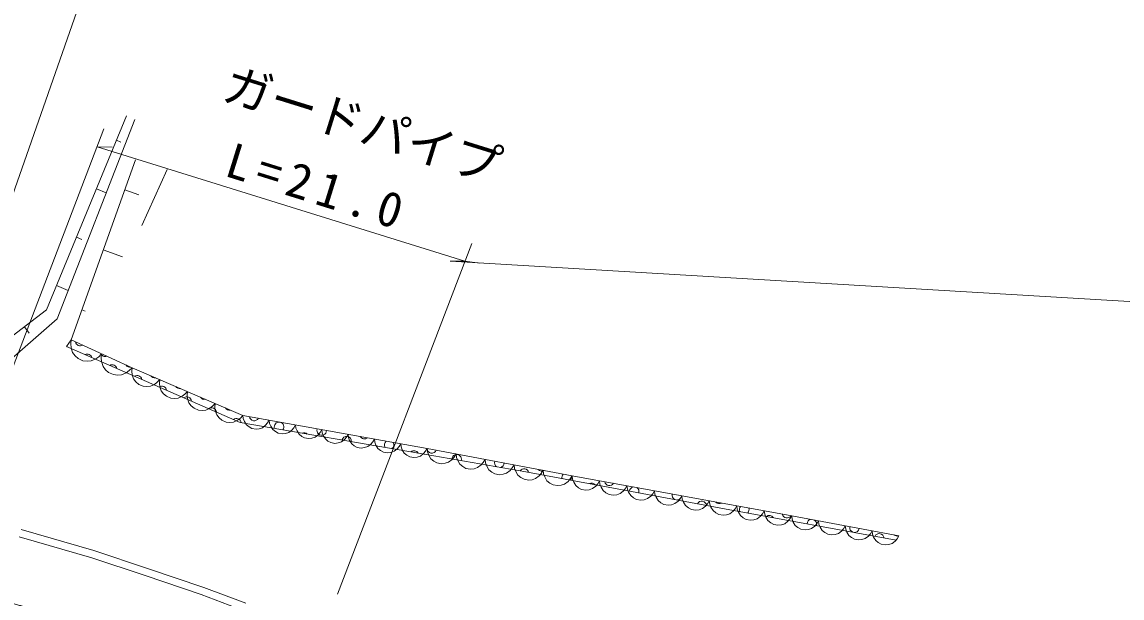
# Model space of a CAD drawing. Units: millimetres, scale not verified. Extents: x 40000 to 680000, y 20000 to 380000.
# Drawn here: x 335409 to 392896, y 305487 to 335605 of the extents above; entities that cross this region are included whole.
import ezdxf
from ezdxf.enums import TextEntityAlignment as Align

# ---------------------------------------------------------------- set-up
doc = ezdxf.new("R2010")
doc.units = ezdxf.units.MM
doc.header["$LTSCALE"] = 1000
doc.linetypes.add('CHAIN', pattern=[18.5, 12, -1.5, 3.5, -1.5])
doc.layers.add('S-SUV', color=7, linetype='Continuous', lineweight=13)
doc.styles.add('ＭＳ ゴシック', font='')
doc.styles.get('ＭＳ ゴシック').set_extended_font_data('MS Gothic')

msp = doc.modelspace()

# ---------------------------------------------------------------- linework, layer by layer
at = {"layer": 'S-SUV'}
for p, q in [((329545, 311246), (338722, 337420)), ((336682, 320551), (340874, 330692)), ((332681, 311682), (339694, 330010)), ((341304, 330513), (337255, 320085)), ((340350, 329424), (340579, 329330)), ((339337, 329076), (340117, 329059)), ((339337, 329076), (358560, 323091)), ((337977, 318980), (341340, 328399)), ((342988, 327897), (341663, 324959)), ((339302, 326889), (339815, 326677)), ((340780, 326829), (341523, 326563)), ((338254, 324354), (338538, 324237)), ((339659, 323689), (340660, 323332)), ((351904, 305696), (358917, 324025)), ((358917, 324025), (351904, 305696)), ((358560, 323091), (357780, 323108)), ((495510, 314863), (357780, 323108)), ((358560, 323091), (359335, 322999)), ((337206, 321819), (337828, 321562)), ((334380, 318785), (336682, 320551)), ((338538, 320550), (338705, 320490)), ((337255, 320085), (334737, 317888)), ((335531, 319668), (335781, 319342)), ((337726, 318639), (337977, 318980)), ((346818, 314665), (337726, 318639)), ((337977, 318980), (337954, 318769)), ((337954, 318769), (337978, 318571)), ((337977, 318980), (341161, 317530)), ((337978, 318571), (338054, 318325)), ((338054, 318325), (338185, 318150)), ((338185, 318150), (338345, 318005)), ((338345, 318005), (338592, 317893)), ((339025, 317883), (339260, 317987)), ((339260, 317987), (339422, 318101)), ((339422, 318101), (339569, 318255)), ((339569, 318255), (339545, 318045)), ((339545, 318045), (339570, 317846)), ((338592, 317893), (338806, 317867)), ((338806, 317867), (339025, 317883)), ((339570, 317846), (339646, 317600)), ((339646, 317600), (339777, 317425)), ((339777, 317425), (339937, 317280)), ((340852, 317262), (341014, 317376)), ((341014, 317376), (341161, 317530)), ((341161, 317530), (341143, 317340)), ((341143, 317340), (341169, 317162)), ((341161, 317530), (346949, 315032)), ((339937, 317280), (340184, 317168)), ((340184, 317168), (340398, 317142)), ((340398, 317142), (340617, 317158)), ((340617, 317158), (340852, 317262)), ((341169, 317162), (341242, 316942)), ((341242, 316942), (341363, 316786)), ((341363, 316786), (341510, 316658)), ((342334, 316659), (342478, 316764)), ((342478, 316764), (342608, 316906)), ((342608, 316906), (342590, 316716)), ((341510, 316658), (341734, 316562)), ((341734, 316562), (341928, 316542)), ((341928, 316542), (342124, 316561)), ((342124, 316561), (342334, 316659)), ((342590, 316716), (342616, 316537)), ((342616, 316537), (342689, 316317)), ((342689, 316317), (342810, 316162)), ((343925, 316140), (344055, 316281)), ((344055, 316281), (344037, 316091)), ((342810, 316162), (342957, 316034)), ((342957, 316034), (343181, 315937)), ((343181, 315937), (343375, 315918)), ((343375, 315918), (343571, 315936)), ((343571, 315936), (343781, 316034)), ((343781, 316034), (343925, 316140)), ((344037, 316091), (344063, 315913)), ((344063, 315913), (344136, 315693)), ((344136, 315693), (344258, 315537)), ((345372, 315515), (345502, 315657)), ((345502, 315657), (345485, 315467)), ((344258, 315537), (344404, 315409)), ((344404, 315409), (344628, 315313)), ((344628, 315313), (344822, 315294)), ((344822, 315294), (345019, 315312)), ((345019, 315312), (345228, 315410)), ((345228, 315410), (345372, 315515)), ((345485, 315467), (345511, 315288)), ((345511, 315288), (345583, 315068)), ((345583, 315068), (345705, 314913)), ((346820, 314891), (346949, 315032)), ((346949, 315032), (346972, 314865)), ((346949, 315032), (356575, 313308)), ((345705, 314913), (345851, 314785)), ((345851, 314785), (346076, 314688)), ((346076, 314688), (346269, 314669)), ((346269, 314669), (346466, 314687)), ((346466, 314687), (346675, 314786)), ((346675, 314786), (346820, 314891)), ((356135, 313055), (346818, 314665)), ((346972, 314865), (347031, 314716)), ((347031, 314716), (347138, 314541)), ((347138, 314541), (347274, 314431)), ((347977, 314390), (348138, 314518)), ((348138, 314518), (348241, 314638)), ((348241, 314638), (348324, 314786)), ((348324, 314786), (348348, 314618)), ((348348, 314618), (348406, 314470)), ((348406, 314470), (348513, 314294)), ((349616, 314391), (349699, 314539)), ((349699, 314539), (349723, 314372)), ((347274, 314431), (347427, 314351)), ((347427, 314351), (347640, 314312)), ((347640, 314312), (347811, 314335)), ((347811, 314335), (347977, 314390)), ((348513, 314294), (348649, 314185)), ((348649, 314185), (348802, 314104)), ((348802, 314104), (349015, 314066)), ((349015, 314066), (349186, 314089)), ((349186, 314089), (349352, 314144)), ((349352, 314144), (349513, 314271)), ((349513, 314271), (349616, 314391)), ((349723, 314372), (349781, 314223)), ((349781, 314223), (349888, 314048)), ((349888, 314048), (350025, 313938)), ((350025, 313938), (350177, 313858)), ((350561, 313842), (350727, 313898)), ((350727, 313898), (350888, 314025)), ((350888, 314025), (350991, 314145)), ((350991, 314145), (351074, 314293)), ((351074, 314293), (351098, 314126)), ((351098, 314126), (351156, 313977)), ((351156, 313977), (351263, 313802)), ((352263, 313779), (352366, 313898)), ((352366, 313898), (352450, 314047)), ((352450, 314047), (352473, 313879)), ((352473, 313879), (352531, 313730)), ((350177, 313858), (350390, 313820)), ((350390, 313820), (350561, 313842)), ((351263, 313802), (351400, 313692)), ((351400, 313692), (351552, 313611)), ((351552, 313611), (351765, 313573)), ((351765, 313573), (351936, 313596)), ((351936, 313596), (352102, 313651)), ((352102, 313651), (352263, 313779)), ((352531, 313730), (352638, 313555)), ((352638, 313555), (352775, 313446)), ((352775, 313446), (352927, 313365)), ((352927, 313365), (353140, 313327)), ((353140, 313327), (353311, 313350)), ((353311, 313350), (353477, 313405)), ((353477, 313405), (353638, 313532)), ((353638, 313532), (353741, 313652)), ((353741, 313652), (353825, 313800)), ((353825, 313800), (353848, 313633)), ((353848, 313633), (353906, 313484)), ((353906, 313484), (354013, 313309)), ((354013, 313309), (354150, 313199)), ((355013, 313286), (355116, 313406)), ((355116, 313406), (355200, 313554)), ((355200, 313554), (355223, 313387)), ((355223, 313387), (355281, 313238)), ((356491, 313159), (356575, 313308)), ((356575, 313308), (356599, 313122)), ((356575, 313308), (364156, 311880)), ((354150, 313199), (354302, 313119)), ((354302, 313119), (354515, 313081)), ((354515, 313081), (354686, 313103)), ((354686, 313103), (354852, 313159)), ((354852, 313159), (355013, 313286)), ((355281, 313238), (355388, 313062)), ((355388, 313062), (355525, 312953)), ((355525, 312953), (355677, 312872)), ((355677, 312872), (355890, 312834)), ((355890, 312834), (356061, 312857)), ((356061, 312857), (356227, 312912)), ((361739, 312084), (356135, 313055)), ((356227, 312912), (356388, 313039)), ((356388, 313039), (356491, 313159)), ((356599, 313122), (356662, 312958)), ((356662, 312958), (356778, 312763)), ((356778, 312763), (356928, 312641)), ((357703, 312589), (357883, 312728)), ((357883, 312728), (357998, 312859)), ((357998, 312859), (358091, 313022)), ((358091, 313022), (358115, 312837)), ((358115, 312837), (358178, 312672)), ((359514, 312574), (359607, 312737)), ((359607, 312737), (359631, 312552)), ((356928, 312641), (357096, 312550)), ((357096, 312550), (357331, 312506)), ((357331, 312506), (357519, 312529)), ((357519, 312529), (357703, 312589)), ((358178, 312672), (358295, 312477)), ((358295, 312477), (358444, 312355)), ((358444, 312355), (358612, 312265)), ((358612, 312265), (358847, 312220)), ((358847, 312220), (359036, 312244)), ((359036, 312244), (359220, 312303)), ((359220, 312303), (359399, 312442)), ((359399, 312442), (359514, 312574)), ((359631, 312552), (359695, 312387)), ((359695, 312387), (359811, 312192)), ((359811, 312192), (359961, 312070)), ((360736, 312018), (360915, 312157)), ((360915, 312157), (361030, 312288)), ((361030, 312288), (361124, 312451)), ((361124, 312451), (361148, 312266)), ((361148, 312266), (361211, 312101)), ((362547, 312003), (362640, 312166)), ((362640, 312166), (362664, 311981)), ((359961, 312070), (360128, 311979)), ((360128, 311979), (360363, 311935)), ((360363, 311935), (360552, 311958)), ((360552, 311958), (360736, 312018)), ((361211, 312101), (361327, 311907)), ((361327, 311907), (361477, 311784)), ((361477, 311784), (361644, 311694)), ((361644, 311694), (361879, 311649)), ((372121, 310158), (361739, 312084)), ((361879, 311649), (362068, 311673)), ((362068, 311673), (362252, 311732)), ((362252, 311732), (362432, 311871)), ((362432, 311871), (362547, 312003)), ((362664, 311981), (362727, 311816)), ((362727, 311816), (362844, 311621)), ((362844, 311621), (362993, 311499)), ((363769, 311447), (363948, 311586)), ((363948, 311586), (364063, 311717)), ((364063, 311717), (364156, 311880)), ((364156, 311880), (364180, 311705)), ((364156, 311880), (375633, 309784)), ((364180, 311705), (364241, 311550)), ((365503, 311464), (365591, 311618)), ((365591, 311618), (365615, 311443)), ((362993, 311499), (363161, 311408)), ((363161, 311408), (363396, 311364)), ((363396, 311364), (363585, 311387)), ((363585, 311387), (363769, 311447)), ((364241, 311550), (364352, 311367)), ((364352, 311367), (364494, 311252)), ((364494, 311252), (364652, 311167)), ((364652, 311167), (364875, 311126)), ((364875, 311126), (365053, 311149)), ((365053, 311149), (365227, 311207)), ((365227, 311207), (365395, 311339)), ((365395, 311339), (365503, 311464)), ((365615, 311443), (365675, 311288)), ((365675, 311288), (365786, 311105)), ((365786, 311105), (365928, 310990)), ((366661, 310945), (366830, 311077)), ((366830, 311077), (366938, 311202)), ((366938, 311202), (367025, 311356)), ((367025, 311356), (367049, 311181)), ((367049, 311181), (367110, 311026)), ((367110, 311026), (367221, 310842)), ((368372, 310940), (368460, 311094)), ((368460, 311094), (368484, 310919)), ((365928, 310990), (366087, 310905)), ((366087, 310905), (366309, 310864)), ((366309, 310864), (366488, 310887)), ((366488, 310887), (366661, 310945)), ((367221, 310842), (367363, 310728)), ((367363, 310728), (367521, 310643)), ((367521, 310643), (367744, 310602)), ((367744, 310602), (367922, 310625)), ((367922, 310625), (368096, 310683)), ((368096, 310683), (368264, 310815)), ((368264, 310815), (368372, 310940)), ((368484, 310919), (368544, 310764)), ((368544, 310764), (368655, 310580)), ((368655, 310580), (368797, 310466)), ((368797, 310466), (368956, 310381)), ((369530, 310421), (369699, 310553)), ((369699, 310553), (369807, 310678)), ((369807, 310678), (369895, 310832)), ((369895, 310832), (369918, 310657)), ((369918, 310657), (369979, 310502)), ((369979, 310502), (370090, 310318)), ((371242, 310416), (371329, 310570)), ((371329, 310570), (371353, 310395)), ((368956, 310381), (369178, 310340)), ((369178, 310340), (369357, 310363)), ((369357, 310363), (369530, 310421)), ((370090, 310318), (370232, 310203)), ((370232, 310203), (370391, 310119)), ((370391, 310119), (370613, 310078)), ((370613, 310078), (370791, 310101)), ((370791, 310101), (370965, 310159)), ((370965, 310159), (371134, 310291)), ((371134, 310291), (371242, 310416)), ((371353, 310395), (371413, 310240)), ((371413, 310240), (371524, 310056)), ((371524, 310056), (371666, 309941)), ((371666, 309941), (371825, 309857)), ((371825, 309857), (372047, 309816)), ((381096, 308517), (372121, 310158)), ((372226, 309839), (372399, 309897)), ((372399, 309897), (372568, 310029)), ((372568, 310029), (372676, 310154)), ((372676, 310154), (372764, 310308)), ((372764, 310308), (372787, 310133)), ((372787, 310133), (372848, 309978)), ((372848, 309978), (372959, 309794)), ((374003, 309767), (374111, 309892)), ((374111, 309892), (374198, 310046)), ((374198, 310046), (374222, 309871)), ((374222, 309871), (374282, 309716)), ((372047, 309816), (372226, 309839)), ((372959, 309794), (373101, 309679)), ((373101, 309679), (373260, 309595)), ((373260, 309595), (373482, 309554)), ((373482, 309554), (373660, 309577)), ((373660, 309577), (373834, 309634)), ((373834, 309634), (374003, 309767)), ((374282, 309716), (374393, 309532)), ((374393, 309532), (374535, 309417)), ((374535, 309417), (374694, 309333)), ((374694, 309333), (374917, 309292)), ((374917, 309292), (375095, 309315)), ((375095, 309315), (375268, 309372)), ((375268, 309372), (375437, 309505)), ((375437, 309505), (375545, 309629)), ((375545, 309629), (375633, 309784)), ((375633, 309784), (375655, 309613)), ((375633, 309784), (381234, 308737)), ((375655, 309613), (375714, 309461)), ((375714, 309461), (375821, 309281)), ((375821, 309281), (375960, 309168)), ((376841, 309250), (376947, 309372)), ((376947, 309372), (377033, 309522)), ((377033, 309522), (377056, 309351)), ((377056, 309351), (377114, 309199)), ((335358, 309067), (339171, 307970)), ((375960, 309168), (376114, 309085)), ((376114, 309085), (376331, 309045)), ((376331, 309045), (376506, 309066)), ((376506, 309066), (376676, 309122)), ((376676, 309122), (376841, 309250)), ((377114, 309199), (377222, 309019)), ((377222, 309019), (377360, 308907)), ((377360, 308907), (377515, 308823)), ((377515, 308823), (377732, 308783)), ((377732, 308783), (377906, 308804)), ((377906, 308804), (378076, 308860)), ((378076, 308860), (378241, 308988)), ((378241, 308988), (378347, 309110)), ((378347, 309110), (378434, 309260)), ((378434, 309260), (378456, 309089)), ((378456, 309089), (378514, 308937)), ((378514, 308937), (378622, 308758)), ((378622, 308758), (378761, 308645)), ((379477, 308598), (379642, 308726)), ((379642, 308726), (379748, 308848)), ((379748, 308848), (379834, 308998)), ((379834, 308998), (379856, 308828)), ((379856, 308828), (379915, 308675)), ((381148, 308586), (381234, 308737)), ((339052, 307588), (335255, 308680)), ((378761, 308645), (378915, 308561)), ((378915, 308561), (379132, 308521)), ((379132, 308521), (379307, 308543)), ((379307, 308543), (379477, 308598)), ((379915, 308675), (380023, 308496)), ((380023, 308496), (380161, 308383)), ((380161, 308383), (380316, 308300)), ((380316, 308300), (380533, 308259)), ((380533, 308259), (380707, 308281)), ((380707, 308281), (380877, 308336)), ((380877, 308336), (381042, 308464)), ((381042, 308464), (381148, 308586)), ((341841, 306658), (339052, 307588)), ((339171, 307970), (341969, 307038)), ((341969, 307038), (344903, 306043)), ((344768, 305666), (341841, 306658)), ((344903, 306043), (347105, 305214)), ((346960, 304841), (344768, 305666))]:
    msp.add_line(p, q, dxfattribs=at)
for centre, start, end in [((337526, 318554), 15.74945, 27.31467), ((338456, 318923), 191.59915, 299.4334), ((338825, 317993), 13.82489, 118.96344), ((339754, 318363), 200.13484, 290.89769), ((340123, 317433), 11.94858, 120.83975), ((341053, 317802), 210.1841, 280.84843), ((341422, 316873), 10.1152, 122.67313), ((342351, 317242), 213.02434, 280.29483), ((342720, 316313), 8.32022, 124.46811), ((343650, 316682), 213.02319, 280.29597), ((344019, 315752), 6.5596, 126.22873), ((344948, 316121), 213.02205, 280.29712), ((345317, 315192), 4.8299, 127.95844), ((346247, 315561), 213.02089, 280.29826), ((346616, 314632), 5.9863, 129.66031), ((347545, 315001), 187.15469, 332.52882), ((348844, 314440), 82.48434, 199.89661), ((348844, 314440), 320.49536, 77.19916), ((350142, 313880), 46.83871, 113.55325), ((351071, 314249), 159.70538, 359.97813), ((352370, 313689), 354.07635, 166.31564), ((353299, 314058), 210.15401, 309.5295), ((354598, 313498), 129.33224, 214.61595), ((354598, 313498), 305.77603, 30.35126), ((356826, 313306), 179.8302, 338.84647), ((355896, 312937), 29.30618, 131.08578), ((358124, 312746), 342.09583, 178.24402), ((360352, 312555), 159.88861, 235.96902), ((360352, 312555), 284.37082, 358.78806), ((361651, 311995), 14.2908, 145.58148), ((362580, 312364), 216.84709, 301.82956), ((363878, 311803), 138.64383, 196.8049), ((363878, 311803), 322.16769, 20.03281), ((365177, 311243), 42.92532, 116.0473), ((366106, 311612), 190.03281, 329.26416), ((367405, 311052), 101.28656, 173.80121), ((367405, 311052), 345.17139, 58.01041), ((369633, 310861), 165.26703, 241.98309), ((369633, 310861), 276.98952, 354.02994), ((370931, 310300), 7.45282, 151.51978), ((371861, 310669), 220.61145, 298.68552), ((373159, 310109), 139.57513, 203.60472), ((373159, 310109), 315.68268, 19.72183), ((375387, 309918), 190.25983, 329.03712), ((374457, 309549), 35.59564, 123.69177), ((376685, 309358), 104.29623, 177.40955), ((376685, 309358), 341.87787, 54.52213), ((378913, 309166), 168.45599, 251.13989), ((378913, 309166), 268.14751, 350.36237), ((380212, 308606), 6.40466, 152.88275), ((381141, 308975), 230.32045, 288.49791)]:
    msp.add_arc(centre, 249, start, end, dxfattribs=at)
at = {"layer": 'S-SUV', "linetype": 'CHAIN'}
msp.add_arc((309314, 208532), 100000, 65.414, 98.45932, dxfattribs=at)

# ---------------------------------------------------------------- texts
at = {"layer": 'S-SUV', "style": 'ＭＳ ゴシック'}
msp.add_text('ガードパイプ', height=1833, rotation=342.7, dxfattribs=at).set_placement((345614, 331050), align=Align.BOTTOM_LEFT)
at = {"layer": 'S-SUV', "insert": (345904, 327555), "char_height": 1833, "attachment_point": 7, "rotation": 342.7, "style": 'ＭＳ ゴシック'}
msp.add_mtext('\\T1.32;L=21.0', dxfattribs=at)

doc.saveas('drawing.dxf')
